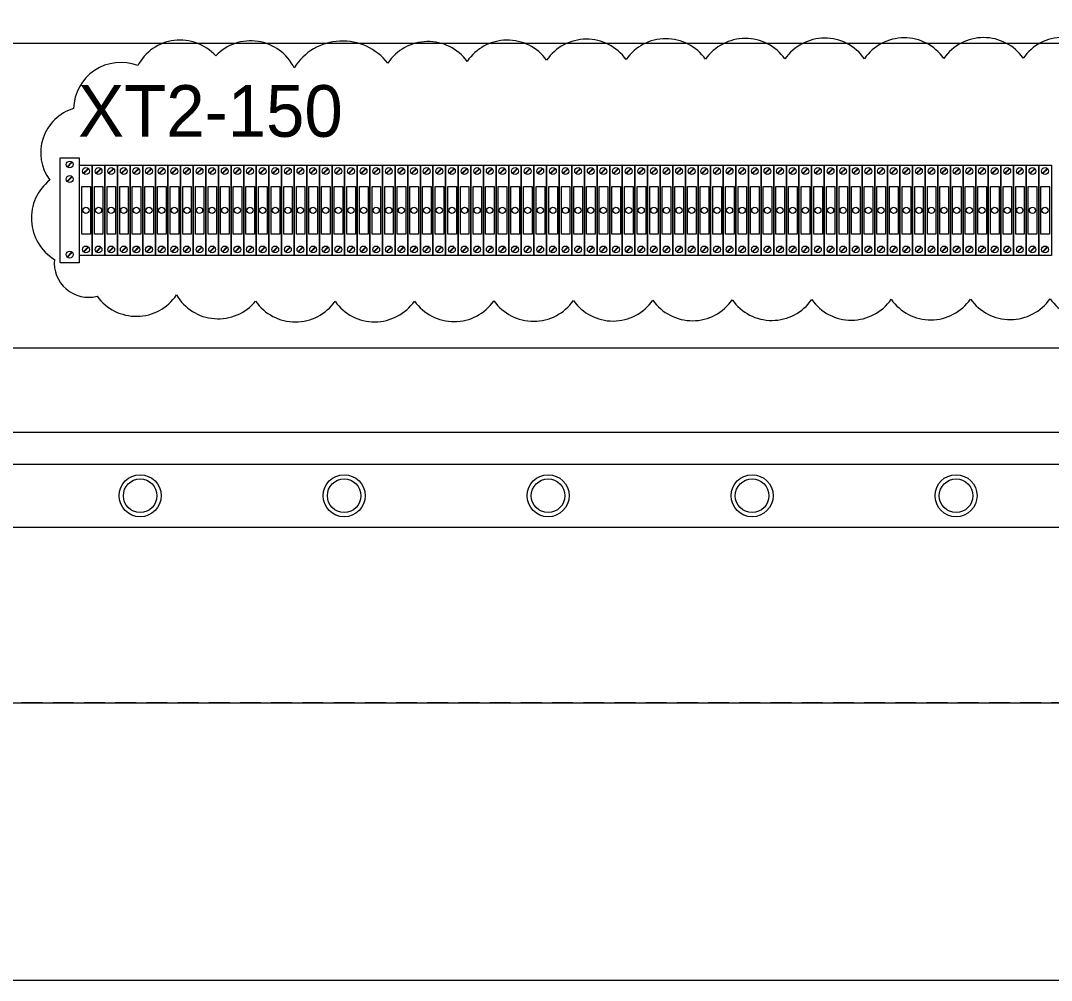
# Model space of a CAD drawing. Header units: millimetres. Extents: x 32721 to 72822, y 57624 to 123188.
# Drawn here: x 33098.1 to 33345.8, y 61252 to 61482.5 of the extents above; entities that cross this region are included whole.
import ezdxf

# ---------------------------------------------------------------- set-up
doc = ezdxf.new("R2010")
doc.units = ezdxf.units.MM
doc.header["$LTSCALE"] = 10
doc.linetypes.add('DASHED', pattern=[0.75, 0.5, -0.25])
for name, color, linetype, lineweight in [('1轮廓实线层', 7, 'Continuous', 18), ('2细线层', 4, 'Continuous', 18), ('6文字层', 3, 'Continuous', 18), ('图框层', 7, 'Continuous', 18)]:
    doc.layers.add(name, color=color, linetype=linetype, lineweight=lineweight)
doc.styles.add('样式 1', font='SIMYOU.TTF', dxfattribs={"width": 0.75})

msp = doc.modelspace()

# ---------------------------------------------------------------- linework, layer by layer
at = {"layer": '1轮廓实线层'}
for p, q in [((33663.13, 61477.07), (33085.22, 61477.07)), ((33460.96, 61403.84), (33085.22, 61403.84)), ((33663.13, 61403.84), (33085.22, 61403.84)), ((33683.35, 61383.63), (33065.01, 61383.63)), ((33236, 61383.63), (33195.57, 61383.63)), ((33039.59, 61375.99), (33708.76, 61375.99)), ((33025.2, 61360.82), (33724.69, 61360.82))]:
    msp.add_line(p, q, dxfattribs=at)
at = {"layer": '1轮廓实线层', "lineweight": 13}
for p, q in [((33107.58, 61449.59), (33112.13, 61449.59)), ((33107.58, 61424.32), (33107.58, 61449.59)), ((33109.22, 61447.44), (33110.38, 61448.6)), ((33109.32, 61447.34), (33110.48, 61448.5)), ((33112.13, 61449.59), (33112.13, 61424.32)), ((33112.23, 61426.12), (33112.23, 61447.85)), ((33112.23, 61447.85), (33115.27, 61447.85)), ((33113.12, 61445.88), (33114.28, 61447.04)), ((33113.22, 61445.78), (33114.38, 61446.94)), ((33115.27, 61447.85), (33115.27, 61426.12)), ((33115.27, 61447.85), (33118.3, 61447.85)), ((33115.27, 61426.12), (33115.27, 61447.85)), ((33116.15, 61445.88), (33117.31, 61447.04)), ((33116.25, 61445.78), (33117.42, 61446.94)), ((33118.3, 61447.85), (33118.3, 61426.12)), ((33118.3, 61447.85), (33121.33, 61447.85)), ((33118.3, 61426.12), (33118.3, 61447.85)), ((33119.19, 61445.88), (33120.35, 61447.04)), ((33119.29, 61445.78), (33120.45, 61446.94)), ((33121.33, 61447.85), (33121.33, 61426.12)), ((33121.33, 61447.85), (33124.37, 61447.85)), ((33121.33, 61426.12), (33121.33, 61447.85)), ((33122.22, 61445.88), (33123.38, 61447.04)), ((33122.32, 61445.78), (33123.48, 61446.94)), ((33124.37, 61447.85), (33124.37, 61426.12)), ((33124.37, 61447.85), (33127.4, 61447.85)), ((33124.37, 61426.12), (33124.37, 61447.85)), ((33125.25, 61445.88), (33126.41, 61447.04)), ((33125.35, 61445.78), (33126.52, 61446.94)), ((33127.4, 61447.85), (33127.4, 61426.12)), ((33127.4, 61447.85), (33130.43, 61447.85)), ((33127.4, 61426.12), (33127.4, 61447.85)), ((33128.28, 61445.88), (33129.45, 61447.04)), ((33128.39, 61445.78), (33129.55, 61446.94)), ((33130.43, 61447.85), (33130.43, 61426.12)), ((33130.43, 61447.85), (33133.47, 61447.85)), ((33130.43, 61426.12), (33130.43, 61447.85)), ((33131.32, 61445.88), (33132.48, 61447.04)), ((33131.42, 61445.78), (33132.58, 61446.94)), ((33133.47, 61447.85), (33133.47, 61426.12)), ((33133.47, 61447.85), (33136.5, 61447.85)), ((33133.47, 61426.12), (33133.47, 61447.85)), ((33134.35, 61445.88), (33135.51, 61447.04)), ((33134.45, 61445.78), (33135.61, 61446.94)), ((33136.5, 61447.85), (33136.5, 61426.12)), ((33136.5, 61447.85), (33139.53, 61447.85)), ((33136.5, 61426.12), (33136.5, 61447.85)), ((33137.38, 61445.88), (33138.55, 61447.04)), ((33137.49, 61445.78), (33138.65, 61446.94)), ((33139.53, 61447.85), (33139.53, 61426.12)), ((33139.53, 61447.85), (33142.57, 61447.85)), ((33139.53, 61426.12), (33139.53, 61447.85)), ((33140.42, 61445.88), (33141.58, 61447.04)), ((33140.52, 61445.78), (33141.68, 61446.94)), ((33142.57, 61447.85), (33142.57, 61426.12)), ((33142.57, 61447.85), (33145.6, 61447.85)), ((33142.57, 61426.12), (33142.57, 61447.85)), ((33143.45, 61445.88), (33144.61, 61447.04)), ((33143.55, 61445.78), (33144.71, 61446.94)), ((33145.6, 61447.85), (33145.6, 61426.12)), ((33145.6, 61447.85), (33148.63, 61447.85)), ((33145.6, 61426.12), (33145.6, 61447.85)), ((33146.48, 61445.88), (33147.65, 61447.04)), ((33146.59, 61445.78), (33147.75, 61446.94)), ((33148.63, 61447.85), (33148.63, 61426.12)), ((33148.63, 61447.85), (33151.66, 61447.85)), ((33148.63, 61426.12), (33148.63, 61447.85)), ((33149.52, 61445.88), (33150.68, 61447.04)), ((33149.62, 61445.78), (33150.78, 61446.94)), ((33151.66, 61447.85), (33151.66, 61426.12)), ((33151.67, 61447.85), (33154.7, 61447.85)), ((33151.67, 61426.12), (33151.67, 61447.85)), ((33152.55, 61445.88), (33153.71, 61447.04)), ((33152.65, 61445.78), (33153.81, 61446.94)), ((33154.7, 61447.85), (33154.7, 61426.12)), ((33154.7, 61447.85), (33157.73, 61447.85)), ((33154.7, 61426.12), (33154.7, 61447.85)), ((33155.58, 61445.88), (33156.74, 61447.04)), ((33155.69, 61445.78), (33156.85, 61446.94)), ((33157.73, 61447.85), (33157.73, 61426.12)), ((33157.73, 61447.85), (33160.76, 61447.85)), ((33157.73, 61426.12), (33157.73, 61447.85)), ((33158.62, 61445.88), (33159.78, 61447.04)), ((33158.72, 61445.78), (33159.88, 61446.94)), ((33160.76, 61447.85), (33160.76, 61426.12)), ((33160.76, 61447.85), (33163.8, 61447.85)), ((33160.76, 61426.12), (33160.76, 61447.85)), ((33161.65, 61445.88), (33162.81, 61447.04)), ((33161.75, 61445.78), (33162.91, 61446.94)), ((33163.8, 61447.85), (33163.8, 61426.12)), ((33163.8, 61447.85), (33166.83, 61447.85)), ((33163.8, 61426.12), (33163.8, 61447.85)), ((33164.68, 61445.88), (33165.84, 61447.04)), ((33164.78, 61445.78), (33165.95, 61446.94)), ((33166.83, 61447.85), (33166.83, 61426.12)), ((33166.83, 61447.85), (33169.86, 61447.85)), ((33166.83, 61426.12), (33166.83, 61447.85)), ((33167.72, 61445.88), (33168.88, 61447.04)), ((33167.82, 61445.78), (33168.98, 61446.94)), ((33169.86, 61447.85), (33169.86, 61426.12)), ((33169.86, 61447.85), (33172.9, 61447.85)), ((33169.86, 61426.12), (33169.86, 61447.85)), ((33170.75, 61445.88), (33171.91, 61447.04)), ((33170.85, 61445.78), (33172.01, 61446.94)), ((33172.9, 61447.85), (33172.9, 61426.12)), ((33172.9, 61447.85), (33175.93, 61447.85)), ((33172.9, 61426.12), (33172.9, 61447.85)), ((33173.78, 61445.88), (33174.94, 61447.04)), ((33173.88, 61445.78), (33175.05, 61446.94)), ((33175.93, 61447.85), (33175.93, 61426.12)), ((33175.93, 61447.85), (33178.96, 61447.85)), ((33175.93, 61426.12), (33175.93, 61447.85)), ((33176.82, 61445.88), (33177.98, 61447.04)), ((33176.92, 61445.78), (33178.08, 61446.94)), ((33178.96, 61447.85), (33178.96, 61426.12)), ((33178.96, 61447.85), (33182, 61447.85)), ((33178.96, 61426.12), (33178.96, 61447.85)), ((33179.85, 61445.88), (33181.01, 61447.04)), ((33179.95, 61445.78), (33181.11, 61446.94)), ((33182, 61447.85), (33182, 61426.12)), ((33182, 61447.85), (33185.03, 61447.85)), ((33182, 61426.12), (33182, 61447.85)), ((33182.88, 61445.88), (33184.04, 61447.04)), ((33182.98, 61445.78), (33184.14, 61446.94)), ((33185.03, 61447.85), (33185.03, 61426.12)), ((33185.03, 61447.85), (33188.06, 61447.85)), ((33185.03, 61426.12), (33185.03, 61447.85)), ((33185.91, 61445.88), (33187.08, 61447.04)), ((33186.02, 61445.78), (33187.18, 61446.94)), ((33188.06, 61447.85), (33188.06, 61426.12)), ((33188.06, 61447.85), (33191.1, 61447.85)), ((33188.06, 61426.12), (33188.06, 61447.85)), ((33188.95, 61445.88), (33190.11, 61447.04)), ((33189.05, 61445.78), (33190.21, 61446.94)), ((33191.1, 61447.85), (33191.1, 61426.12)), ((33191.1, 61447.85), (33194.13, 61447.85)), ((33191.1, 61426.12), (33191.1, 61447.85)), ((33191.98, 61445.88), (33193.14, 61447.04)), ((33192.08, 61445.78), (33193.24, 61446.94)), ((33194.13, 61447.85), (33194.13, 61426.12)), ((33194.13, 61447.85), (33197.16, 61447.85)), ((33194.13, 61426.12), (33194.13, 61447.85)), ((33195.01, 61445.88), (33196.18, 61447.04)), ((33195.12, 61445.78), (33196.28, 61446.94)), ((33197.16, 61447.85), (33197.16, 61426.12)), ((33197.16, 61447.85), (33200.2, 61447.85)), ((33197.16, 61426.12), (33197.16, 61447.85)), ((33198.05, 61445.88), (33199.21, 61447.04)), ((33198.15, 61445.78), (33199.31, 61446.94)), ((33200.2, 61447.85), (33200.2, 61426.12)), ((33200.2, 61447.85), (33203.23, 61447.85)), ((33200.2, 61426.12), (33200.2, 61447.85)), ((33201.08, 61445.88), (33202.24, 61447.04)), ((33201.18, 61445.78), (33202.34, 61446.94)), ((33203.23, 61447.85), (33203.23, 61426.12)), ((33203.23, 61447.85), (33206.26, 61447.85)), ((33203.23, 61426.12), (33203.23, 61447.85)), ((33204.11, 61445.88), (33205.28, 61447.04)), ((33204.22, 61445.78), (33205.38, 61446.94)), ((33206.26, 61447.85), (33206.26, 61426.12)), ((33206.26, 61447.85), (33209.29, 61447.85)), ((33206.26, 61426.12), (33206.26, 61447.85)), ((33207.15, 61445.88), (33208.31, 61447.04)), ((33207.25, 61445.78), (33208.41, 61446.94)), ((33209.29, 61447.85), (33209.29, 61426.12)), ((33209.3, 61447.85), (33212.33, 61447.85)), ((33209.3, 61426.12), (33209.3, 61447.85)), ((33210.18, 61445.88), (33211.34, 61447.04)), ((33210.28, 61445.78), (33211.44, 61446.94)), ((33212.33, 61447.85), (33212.33, 61426.12)), ((33212.33, 61447.85), (33215.36, 61447.85)), ((33212.33, 61426.12), (33212.33, 61447.85)), ((33213.21, 61445.88), (33214.37, 61447.04)), ((33213.31, 61445.78), (33214.48, 61446.94)), ((33215.36, 61447.85), (33215.36, 61426.12)), ((33215.36, 61447.85), (33218.39, 61447.85)), ((33215.36, 61426.12), (33215.36, 61447.85)), ((33216.25, 61445.88), (33217.41, 61447.04)), ((33216.35, 61445.78), (33217.51, 61446.94)), ((33218.39, 61447.85), (33218.39, 61426.12)), ((33218.39, 61447.85), (33221.43, 61447.85)), ((33218.39, 61426.12), (33218.39, 61447.85)), ((33219.28, 61445.88), (33220.44, 61447.04)), ((33219.38, 61445.78), (33220.54, 61446.94)), ((33221.43, 61447.85), (33221.43, 61426.12)), ((33221.43, 61447.85), (33224.46, 61447.85)), ((33221.43, 61426.12), (33221.43, 61447.85)), ((33222.31, 61445.88), (33223.47, 61447.04)), ((33222.41, 61445.78), (33223.58, 61446.94)), ((33224.46, 61447.85), (33224.46, 61426.12)), ((33224.46, 61447.85), (33227.49, 61447.85)), ((33224.46, 61426.12), (33224.46, 61447.85)), ((33225.35, 61445.88), (33226.51, 61447.04)), ((33225.45, 61445.78), (33226.61, 61446.94)), ((33227.49, 61447.85), (33227.49, 61426.12)), ((33227.49, 61447.85), (33230.53, 61447.85)), ((33227.49, 61426.12), (33227.49, 61447.85)), ((33228.38, 61445.88), (33229.54, 61447.04)), ((33228.48, 61445.78), (33229.64, 61446.94)), ((33230.53, 61447.85), (33230.53, 61426.12)), ((33230.53, 61447.85), (33233.56, 61447.85)), ((33230.53, 61426.12), (33230.53, 61447.85)), ((33231.41, 61445.88), (33232.57, 61447.04)), ((33231.51, 61445.78), (33232.68, 61446.94)), ((33233.56, 61447.85), (33233.56, 61426.12)), ((33233.56, 61447.85), (33236.59, 61447.85)), ((33233.56, 61426.12), (33233.56, 61447.85)), ((33234.45, 61445.88), (33235.61, 61447.04)), ((33234.55, 61445.78), (33235.71, 61446.94)), ((33236.59, 61447.85), (33236.59, 61426.12)), ((33236.59, 61447.85), (33239.63, 61447.85)), ((33236.59, 61426.12), (33236.59, 61447.85)), ((33237.48, 61445.88), (33238.64, 61447.04)), ((33237.58, 61445.78), (33238.74, 61446.94)), ((33239.63, 61447.85), (33239.63, 61426.12)), ((33239.63, 61447.85), (33242.66, 61447.85)), ((33239.63, 61426.12), (33239.63, 61447.85)), ((33240.51, 61445.88), (33241.67, 61447.04)), ((33240.61, 61445.78), (33241.77, 61446.94)), ((33242.66, 61447.85), (33242.66, 61426.12)), ((33242.66, 61447.85), (33245.69, 61447.85)), ((33242.66, 61426.12), (33242.66, 61447.85)), ((33243.54, 61445.88), (33244.71, 61447.04)), ((33243.65, 61445.78), (33244.81, 61446.94)), ((33245.69, 61447.85), (33245.69, 61426.12)), ((33245.69, 61447.85), (33248.73, 61447.85)), ((33245.69, 61426.12), (33245.69, 61447.85)), ((33246.58, 61445.88), (33247.74, 61447.04)), ((33246.68, 61445.78), (33247.84, 61446.94)), ((33248.73, 61447.85), (33248.73, 61426.12)), ((33248.73, 61447.85), (33251.76, 61447.85)), ((33248.73, 61426.12), (33248.73, 61447.85)), ((33249.61, 61445.88), (33250.77, 61447.04)), ((33249.71, 61445.78), (33250.87, 61446.94)), ((33251.76, 61447.85), (33251.76, 61426.12)), ((33251.76, 61447.85), (33254.79, 61447.85)), ((33251.76, 61426.12), (33251.76, 61447.85)), ((33252.64, 61445.88), (33253.81, 61447.04)), ((33252.75, 61445.78), (33253.91, 61446.94)), ((33254.79, 61447.85), (33254.79, 61426.12)), ((33254.79, 61447.85), (33257.82, 61447.85)), ((33254.79, 61426.12), (33254.79, 61447.85)), ((33255.68, 61445.88), (33256.84, 61447.04)), ((33255.78, 61445.78), (33256.94, 61446.94)), ((33257.82, 61447.85), (33257.82, 61426.12)), ((33257.83, 61447.85), (33260.86, 61447.85)), ((33257.83, 61426.12), (33257.83, 61447.85)), ((33258.71, 61445.88), (33259.87, 61447.04)), ((33258.81, 61445.78), (33259.97, 61446.94)), ((33260.86, 61447.85), (33260.86, 61426.12)), ((33260.86, 61447.85), (33263.89, 61447.85)), ((33260.86, 61426.12), (33260.86, 61447.85)), ((33261.74, 61445.88), (33262.9, 61447.04)), ((33261.85, 61445.78), (33263.01, 61446.94)), ((33263.89, 61447.85), (33263.89, 61426.12)), ((33263.89, 61447.85), (33266.92, 61447.85)), ((33263.89, 61426.12), (33263.89, 61447.85)), ((33264.78, 61445.88), (33265.94, 61447.04)), ((33264.88, 61445.78), (33266.04, 61446.94)), ((33266.92, 61447.85), (33266.92, 61426.12)), ((33266.92, 61447.85), (33269.96, 61447.85)), ((33266.92, 61426.12), (33266.92, 61447.85)), ((33267.81, 61445.88), (33268.97, 61447.04)), ((33267.91, 61445.78), (33269.07, 61446.94)), ((33269.96, 61447.85), (33269.96, 61426.12)), ((33269.96, 61447.85), (33272.99, 61447.85)), ((33269.96, 61426.12), (33269.96, 61447.85)), ((33270.84, 61445.88), (33272, 61447.04)), ((33270.94, 61445.78), (33272.11, 61446.94)), ((33272.99, 61447.85), (33272.99, 61426.12)), ((33272.99, 61447.85), (33276.02, 61447.85)), ((33272.99, 61426.12), (33272.99, 61447.85)), ((33273.88, 61445.88), (33275.04, 61447.04)), ((33273.98, 61445.78), (33275.14, 61446.94)), ((33276.02, 61447.85), (33276.02, 61426.12)), ((33276.02, 61447.85), (33279.06, 61447.85)), ((33276.02, 61426.12), (33276.02, 61447.85)), ((33276.91, 61445.88), (33278.07, 61447.04)), ((33277.01, 61445.78), (33278.17, 61446.94)), ((33279.06, 61447.85), (33279.06, 61426.12)), ((33279.06, 61447.85), (33282.09, 61447.85)), ((33279.06, 61426.12), (33279.06, 61447.85)), ((33279.94, 61445.88), (33281.1, 61447.04)), ((33280.04, 61445.78), (33281.21, 61446.94)), ((33282.09, 61447.85), (33282.09, 61426.12)), ((33282.09, 61447.85), (33285.12, 61447.85)), ((33282.09, 61426.12), (33282.09, 61447.85)), ((33282.98, 61445.88), (33284.14, 61447.04)), ((33283.08, 61445.78), (33284.24, 61446.94)), ((33285.12, 61447.85), (33285.12, 61426.12)), ((33285.12, 61447.85), (33288.16, 61447.85)), ((33285.12, 61426.12), (33285.12, 61447.85)), ((33286.01, 61445.88), (33287.17, 61447.04)), ((33286.11, 61445.78), (33287.27, 61446.94)), ((33288.16, 61447.85), (33288.16, 61426.12)), ((33288.16, 61447.85), (33291.19, 61447.85)), ((33288.16, 61426.12), (33288.16, 61447.85)), ((33289.04, 61445.88), (33290.2, 61447.04)), ((33289.14, 61445.78), (33290.31, 61446.94)), ((33291.19, 61447.85), (33291.19, 61426.12)), ((33291.19, 61447.85), (33294.22, 61447.85)), ((33291.19, 61426.12), (33291.19, 61447.85)), ((33292.07, 61445.88), (33293.24, 61447.04)), ((33292.18, 61445.78), (33293.34, 61446.94)), ((33294.22, 61447.85), (33294.22, 61426.12)), ((33294.22, 61447.85), (33297.26, 61447.85)), ((33294.22, 61426.12), (33294.22, 61447.85)), ((33295.11, 61445.88), (33296.27, 61447.04)), ((33295.21, 61445.78), (33296.37, 61446.94)), ((33297.26, 61447.85), (33297.26, 61426.12)), ((33297.26, 61447.85), (33300.29, 61447.85)), ((33297.26, 61426.12), (33297.26, 61447.85)), ((33298.14, 61445.88), (33299.3, 61447.04)), ((33298.24, 61445.78), (33299.4, 61446.94)), ((33300.29, 61447.85), (33300.29, 61426.12)), ((33300.29, 61447.85), (33303.32, 61447.85)), ((33300.29, 61426.12), (33300.29, 61447.85)), ((33301.17, 61445.88), (33302.34, 61447.04)), ((33301.28, 61445.78), (33302.44, 61446.94)), ((33303.32, 61447.85), (33303.32, 61426.12)), ((33303.32, 61447.85), (33306.36, 61447.85)), ((33303.32, 61426.12), (33303.32, 61447.85)), ((33304.21, 61445.88), (33305.37, 61447.04)), ((33304.31, 61445.78), (33305.47, 61446.94)), ((33306.36, 61447.85), (33306.36, 61426.12)), ((33306.36, 61447.85), (33309.39, 61447.85)), ((33306.36, 61426.12), (33306.36, 61447.85)), ((33307.24, 61445.88), (33308.4, 61447.04)), ((33307.34, 61445.78), (33308.5, 61446.94)), ((33309.39, 61447.85), (33309.39, 61426.12)), ((33309.39, 61447.85), (33312.42, 61447.85)), ((33309.39, 61426.12), (33309.39, 61447.85)), ((33310.27, 61445.88), (33311.44, 61447.04)), ((33310.38, 61445.78), (33311.54, 61446.94)), ((33312.42, 61447.85), (33312.42, 61426.12)), ((33312.42, 61447.85), (33315.45, 61447.85)), ((33312.42, 61426.12), (33312.42, 61447.85)), ((33313.31, 61445.88), (33314.47, 61447.04)), ((33313.41, 61445.78), (33314.57, 61446.94)), ((33315.45, 61447.85), (33315.45, 61426.12)), ((33315.46, 61447.85), (33318.49, 61447.85)), ((33315.46, 61426.12), (33315.46, 61447.85)), ((33316.34, 61445.88), (33317.5, 61447.04)), ((33316.44, 61445.78), (33317.6, 61446.94)), ((33318.49, 61447.85), (33318.49, 61426.12)), ((33318.49, 61447.85), (33321.52, 61447.85)), ((33318.49, 61426.12), (33318.49, 61447.85)), ((33319.37, 61445.88), (33320.53, 61447.04)), ((33319.47, 61445.78), (33320.64, 61446.94)), ((33321.52, 61447.85), (33321.52, 61426.12)), ((33321.52, 61447.85), (33324.55, 61447.85)), ((33321.52, 61426.12), (33321.52, 61447.85)), ((33322.41, 61445.88), (33323.57, 61447.04)), ((33322.51, 61445.78), (33323.67, 61446.94)), ((33324.55, 61447.85), (33324.55, 61426.12)), ((33324.55, 61447.85), (33327.59, 61447.85)), ((33324.55, 61426.12), (33324.55, 61447.85)), ((33325.44, 61445.88), (33326.6, 61447.04)), ((33325.54, 61445.78), (33326.7, 61446.94)), ((33327.59, 61447.85), (33327.59, 61426.12)), ((33327.59, 61447.85), (33330.62, 61447.85)), ((33327.59, 61426.12), (33327.59, 61447.85)), ((33328.47, 61445.88), (33329.63, 61447.04)), ((33328.57, 61445.78), (33329.74, 61446.94)), ((33330.62, 61447.85), (33330.62, 61426.12)), ((33330.62, 61447.85), (33333.65, 61447.85)), ((33330.62, 61426.12), (33330.62, 61447.85)), ((33331.51, 61445.88), (33332.67, 61447.04)), ((33331.61, 61445.78), (33332.77, 61446.94)), ((33333.65, 61447.85), (33333.65, 61426.12)), ((33333.65, 61447.85), (33336.69, 61447.85)), ((33333.65, 61426.12), (33333.65, 61447.85)), ((33334.54, 61445.88), (33335.7, 61447.04)), ((33334.64, 61445.78), (33335.8, 61446.94)), ((33336.69, 61447.85), (33336.69, 61426.12)), ((33336.69, 61447.85), (33339.72, 61447.85)), ((33336.69, 61426.12), (33336.69, 61447.85)), ((33337.57, 61445.88), (33338.73, 61447.04)), ((33337.67, 61445.78), (33338.84, 61446.94)), ((33339.72, 61447.85), (33339.72, 61426.12)), ((33339.72, 61447.85), (33342.75, 61447.85)), ((33339.72, 61426.12), (33339.72, 61447.85)), ((33340.61, 61445.88), (33341.77, 61447.04)), ((33340.71, 61445.78), (33341.87, 61446.94)), ((33342.75, 61447.85), (33342.75, 61426.12)), ((33342.75, 61447.85), (33345.79, 61447.85)), ((33342.75, 61426.12), (33342.75, 61447.85)), ((33343.64, 61445.88), (33344.8, 61447.04)), ((33343.74, 61445.78), (33344.9, 61446.94)), ((33345.79, 61447.85), (33345.79, 61426.12)), ((33109.22, 61443.96), (33110.38, 61445.13)), ((33109.32, 61443.86), (33110.48, 61445.02)), ((33109.22, 61425.8), (33110.38, 61426.96)), ((33109.32, 61425.69), (33110.48, 61426.86)), ((33115.27, 61426.12), (33112.23, 61426.12)), ((33113.12, 61427.03), (33114.28, 61428.19)), ((33113.22, 61426.93), (33114.38, 61428.09)), ((33118.3, 61426.12), (33115.27, 61426.12)), ((33116.15, 61427.03), (33117.31, 61428.19)), ((33116.25, 61426.93), (33117.42, 61428.09)), ((33121.33, 61426.12), (33118.3, 61426.12)), ((33119.19, 61427.03), (33120.35, 61428.19)), ((33119.29, 61426.93), (33120.45, 61428.09)), ((33124.37, 61426.12), (33121.33, 61426.12)), ((33122.22, 61427.03), (33123.38, 61428.19)), ((33122.32, 61426.93), (33123.48, 61428.09)), ((33127.4, 61426.12), (33124.37, 61426.12)), ((33125.25, 61427.03), (33126.41, 61428.19)), ((33125.35, 61426.93), (33126.52, 61428.09)), ((33130.43, 61426.12), (33127.4, 61426.12)), ((33128.28, 61427.03), (33129.45, 61428.19)), ((33128.39, 61426.93), (33129.55, 61428.09)), ((33133.47, 61426.12), (33130.43, 61426.12)), ((33131.32, 61427.03), (33132.48, 61428.19)), ((33131.42, 61426.93), (33132.58, 61428.09)), ((33136.5, 61426.12), (33133.47, 61426.12)), ((33134.35, 61427.03), (33135.51, 61428.19)), ((33134.45, 61426.93), (33135.61, 61428.09)), ((33139.53, 61426.12), (33136.5, 61426.12)), ((33137.38, 61427.03), (33138.55, 61428.19)), ((33137.49, 61426.93), (33138.65, 61428.09)), ((33142.57, 61426.12), (33139.53, 61426.12)), ((33140.42, 61427.03), (33141.58, 61428.19)), ((33140.52, 61426.93), (33141.68, 61428.09)), ((33145.6, 61426.12), (33142.57, 61426.12)), ((33143.45, 61427.03), (33144.61, 61428.19)), ((33143.55, 61426.93), (33144.71, 61428.09)), ((33148.63, 61426.12), (33145.6, 61426.12)), ((33146.48, 61427.03), (33147.65, 61428.19)), ((33146.59, 61426.93), (33147.75, 61428.09)), ((33151.66, 61426.12), (33148.63, 61426.12)), ((33149.52, 61427.03), (33150.68, 61428.19)), ((33149.62, 61426.93), (33150.78, 61428.09)), ((33154.7, 61426.12), (33151.67, 61426.12)), ((33152.55, 61427.03), (33153.71, 61428.19)), ((33152.65, 61426.93), (33153.81, 61428.09)), ((33157.73, 61426.12), (33154.7, 61426.12)), ((33155.58, 61427.03), (33156.74, 61428.19)), ((33155.69, 61426.93), (33156.85, 61428.09)), ((33160.76, 61426.12), (33157.73, 61426.12)), ((33158.62, 61427.03), (33159.78, 61428.19)), ((33158.72, 61426.93), (33159.88, 61428.09)), ((33163.8, 61426.12), (33160.76, 61426.12)), ((33161.65, 61427.03), (33162.81, 61428.19)), ((33161.75, 61426.93), (33162.91, 61428.09)), ((33166.83, 61426.12), (33163.8, 61426.12)), ((33164.68, 61427.03), (33165.84, 61428.19)), ((33164.78, 61426.93), (33165.95, 61428.09)), ((33169.86, 61426.12), (33166.83, 61426.12)), ((33167.72, 61427.03), (33168.88, 61428.19)), ((33167.82, 61426.93), (33168.98, 61428.09)), ((33172.9, 61426.12), (33169.86, 61426.12)), ((33170.75, 61427.03), (33171.91, 61428.19)), ((33170.85, 61426.93), (33172.01, 61428.09)), ((33175.93, 61426.12), (33172.9, 61426.12)), ((33173.78, 61427.03), (33174.94, 61428.19)), ((33173.88, 61426.93), (33175.05, 61428.09)), ((33178.96, 61426.12), (33175.93, 61426.12)), ((33176.82, 61427.03), (33177.98, 61428.19)), ((33176.92, 61426.93), (33178.08, 61428.09)), ((33182, 61426.12), (33178.96, 61426.12)), ((33179.85, 61427.03), (33181.01, 61428.19)), ((33179.95, 61426.93), (33181.11, 61428.09)), ((33185.03, 61426.12), (33182, 61426.12)), ((33182.88, 61427.03), (33184.04, 61428.19)), ((33182.98, 61426.93), (33184.14, 61428.09)), ((33188.06, 61426.12), (33185.03, 61426.12)), ((33185.91, 61427.03), (33187.08, 61428.19)), ((33186.02, 61426.93), (33187.18, 61428.09)), ((33191.1, 61426.12), (33188.06, 61426.12)), ((33188.95, 61427.03), (33190.11, 61428.19)), ((33189.05, 61426.93), (33190.21, 61428.09)), ((33194.13, 61426.12), (33191.1, 61426.12)), ((33191.98, 61427.03), (33193.14, 61428.19)), ((33192.08, 61426.93), (33193.24, 61428.09)), ((33197.16, 61426.12), (33194.13, 61426.12)), ((33195.01, 61427.03), (33196.18, 61428.19)), ((33195.12, 61426.93), (33196.28, 61428.09)), ((33200.2, 61426.12), (33197.16, 61426.12)), ((33198.05, 61427.03), (33199.21, 61428.19)), ((33198.15, 61426.93), (33199.31, 61428.09)), ((33203.23, 61426.12), (33200.2, 61426.12)), ((33201.08, 61427.03), (33202.24, 61428.19)), ((33201.18, 61426.93), (33202.34, 61428.09)), ((33206.26, 61426.12), (33203.23, 61426.12)), ((33204.11, 61427.03), (33205.28, 61428.19)), ((33204.22, 61426.93), (33205.38, 61428.09)), ((33209.29, 61426.12), (33206.26, 61426.12)), ((33207.15, 61427.03), (33208.31, 61428.19)), ((33207.25, 61426.93), (33208.41, 61428.09)), ((33212.33, 61426.12), (33209.3, 61426.12)), ((33210.18, 61427.03), (33211.34, 61428.19)), ((33210.28, 61426.93), (33211.44, 61428.09)), ((33215.36, 61426.12), (33212.33, 61426.12)), ((33213.21, 61427.03), (33214.37, 61428.19)), ((33213.31, 61426.93), (33214.48, 61428.09)), ((33218.39, 61426.12), (33215.36, 61426.12)), ((33216.25, 61427.03), (33217.41, 61428.19)), ((33216.35, 61426.93), (33217.51, 61428.09)), ((33221.43, 61426.12), (33218.39, 61426.12)), ((33219.28, 61427.03), (33220.44, 61428.19)), ((33219.38, 61426.93), (33220.54, 61428.09)), ((33224.46, 61426.12), (33221.43, 61426.12)), ((33222.31, 61427.03), (33223.47, 61428.19)), ((33222.41, 61426.93), (33223.58, 61428.09)), ((33227.49, 61426.12), (33224.46, 61426.12)), ((33225.35, 61427.03), (33226.51, 61428.19)), ((33225.45, 61426.93), (33226.61, 61428.09)), ((33230.53, 61426.12), (33227.49, 61426.12)), ((33228.38, 61427.03), (33229.54, 61428.19)), ((33228.48, 61426.93), (33229.64, 61428.09)), ((33233.56, 61426.12), (33230.53, 61426.12)), ((33231.41, 61427.03), (33232.57, 61428.19)), ((33231.51, 61426.93), (33232.68, 61428.09)), ((33236.59, 61426.12), (33233.56, 61426.12)), ((33234.45, 61427.03), (33235.61, 61428.19)), ((33234.55, 61426.93), (33235.71, 61428.09)), ((33239.63, 61426.12), (33236.59, 61426.12)), ((33237.48, 61427.03), (33238.64, 61428.19)), ((33237.58, 61426.93), (33238.74, 61428.09)), ((33242.66, 61426.12), (33239.63, 61426.12)), ((33240.51, 61427.03), (33241.67, 61428.19)), ((33240.61, 61426.93), (33241.77, 61428.09)), ((33245.69, 61426.12), (33242.66, 61426.12)), ((33243.54, 61427.03), (33244.71, 61428.19)), ((33243.65, 61426.93), (33244.81, 61428.09)), ((33248.73, 61426.12), (33245.69, 61426.12)), ((33246.58, 61427.03), (33247.74, 61428.19)), ((33246.68, 61426.93), (33247.84, 61428.09)), ((33251.76, 61426.12), (33248.73, 61426.12)), ((33249.61, 61427.03), (33250.77, 61428.19)), ((33249.71, 61426.93), (33250.87, 61428.09)), ((33254.79, 61426.12), (33251.76, 61426.12)), ((33252.64, 61427.03), (33253.81, 61428.19)), ((33252.75, 61426.93), (33253.91, 61428.09)), ((33257.82, 61426.12), (33254.79, 61426.12)), ((33255.68, 61427.03), (33256.84, 61428.19)), ((33255.78, 61426.93), (33256.94, 61428.09)), ((33260.86, 61426.12), (33257.83, 61426.12)), ((33258.71, 61427.03), (33259.87, 61428.19)), ((33258.81, 61426.93), (33259.97, 61428.09)), ((33263.89, 61426.12), (33260.86, 61426.12)), ((33261.74, 61427.03), (33262.9, 61428.19)), ((33261.85, 61426.93), (33263.01, 61428.09)), ((33266.92, 61426.12), (33263.89, 61426.12)), ((33264.78, 61427.03), (33265.94, 61428.19)), ((33264.88, 61426.93), (33266.04, 61428.09)), ((33269.96, 61426.12), (33266.92, 61426.12)), ((33267.81, 61427.03), (33268.97, 61428.19)), ((33267.91, 61426.93), (33269.07, 61428.09)), ((33272.99, 61426.12), (33269.96, 61426.12)), ((33270.84, 61427.03), (33272, 61428.19)), ((33270.94, 61426.93), (33272.11, 61428.09)), ((33276.02, 61426.12), (33272.99, 61426.12)), ((33273.88, 61427.03), (33275.04, 61428.19)), ((33273.98, 61426.93), (33275.14, 61428.09)), ((33279.06, 61426.12), (33276.02, 61426.12)), ((33276.91, 61427.03), (33278.07, 61428.19)), ((33277.01, 61426.93), (33278.17, 61428.09)), ((33282.09, 61426.12), (33279.06, 61426.12)), ((33279.94, 61427.03), (33281.1, 61428.19)), ((33280.04, 61426.93), (33281.21, 61428.09)), ((33285.12, 61426.12), (33282.09, 61426.12)), ((33282.98, 61427.03), (33284.14, 61428.19)), ((33283.08, 61426.93), (33284.24, 61428.09)), ((33288.16, 61426.12), (33285.12, 61426.12)), ((33286.01, 61427.03), (33287.17, 61428.19)), ((33286.11, 61426.93), (33287.27, 61428.09)), ((33291.19, 61426.12), (33288.16, 61426.12)), ((33289.04, 61427.03), (33290.2, 61428.19)), ((33289.14, 61426.93), (33290.31, 61428.09)), ((33294.22, 61426.12), (33291.19, 61426.12)), ((33292.07, 61427.03), (33293.24, 61428.19)), ((33292.18, 61426.93), (33293.34, 61428.09)), ((33297.26, 61426.12), (33294.22, 61426.12)), ((33295.11, 61427.03), (33296.27, 61428.19)), ((33295.21, 61426.93), (33296.37, 61428.09)), ((33300.29, 61426.12), (33297.26, 61426.12)), ((33298.14, 61427.03), (33299.3, 61428.19)), ((33298.24, 61426.93), (33299.4, 61428.09)), ((33303.32, 61426.12), (33300.29, 61426.12)), ((33301.17, 61427.03), (33302.34, 61428.19)), ((33301.28, 61426.93), (33302.44, 61428.09)), ((33306.36, 61426.12), (33303.32, 61426.12)), ((33304.21, 61427.03), (33305.37, 61428.19)), ((33304.31, 61426.93), (33305.47, 61428.09)), ((33309.39, 61426.12), (33306.36, 61426.12)), ((33307.24, 61427.03), (33308.4, 61428.19)), ((33307.34, 61426.93), (33308.5, 61428.09)), ((33312.42, 61426.12), (33309.39, 61426.12)), ((33310.27, 61427.03), (33311.44, 61428.19)), ((33310.38, 61426.93), (33311.54, 61428.09)), ((33315.45, 61426.12), (33312.42, 61426.12)), ((33313.31, 61427.03), (33314.47, 61428.19)), ((33313.41, 61426.93), (33314.57, 61428.09)), ((33318.49, 61426.12), (33315.46, 61426.12)), ((33316.34, 61427.03), (33317.5, 61428.19)), ((33316.44, 61426.93), (33317.6, 61428.09)), ((33321.52, 61426.12), (33318.49, 61426.12)), ((33319.37, 61427.03), (33320.53, 61428.19)), ((33319.47, 61426.93), (33320.64, 61428.09)), ((33324.55, 61426.12), (33321.52, 61426.12)), ((33322.41, 61427.03), (33323.57, 61428.19)), ((33322.51, 61426.93), (33323.67, 61428.09)), ((33327.59, 61426.12), (33324.55, 61426.12)), ((33325.44, 61427.03), (33326.6, 61428.19)), ((33325.54, 61426.93), (33326.7, 61428.09)), ((33330.62, 61426.12), (33327.59, 61426.12)), ((33328.47, 61427.03), (33329.63, 61428.19)), ((33328.57, 61426.93), (33329.74, 61428.09)), ((33333.65, 61426.12), (33330.62, 61426.12)), ((33331.51, 61427.03), (33332.67, 61428.19)), ((33331.61, 61426.93), (33332.77, 61428.09)), ((33336.69, 61426.12), (33333.65, 61426.12)), ((33334.54, 61427.03), (33335.7, 61428.19)), ((33334.64, 61426.93), (33335.8, 61428.09)), ((33339.72, 61426.12), (33336.69, 61426.12)), ((33337.57, 61427.03), (33338.73, 61428.19)), ((33337.67, 61426.93), (33338.84, 61428.09)), ((33342.75, 61426.12), (33339.72, 61426.12)), ((33340.61, 61427.03), (33341.77, 61428.19)), ((33340.71, 61426.93), (33341.87, 61428.09)), ((33345.79, 61426.12), (33342.75, 61426.12)), ((33343.64, 61427.03), (33344.8, 61428.19)), ((33343.74, 61426.93), (33344.9, 61428.09)), ((33112.13, 61424.32), (33107.58, 61424.32))]:
    msp.add_line(p, q, dxfattribs=at)
at = {"layer": '1轮廓实线层', "linetype": 'DASHED'}
msp.add_lwpolyline([(32887.35, 62184.8), (33823.3, 62184.8), (33823.3, 61318.65), (32887.35, 61318.65)], close=True, dxfattribs=at)
at = {"layer": '1轮廓实线层', "color": 1}
msp.add_lwpolyline([(33358.12, 61473.59, 0.520567), (33339.03, 61473.52, 0.520567), (33319.94, 61473.46, 0.520567), (33300.84, 61473.39, 0.520567), (33281.75, 61473.32, 0.520567), (33262.66, 61473.25, 0.520567), (33243.56, 61473.18, 0.520567), (33224.47, 61473.03, 0.520567), (33205.38, 61472.75, 0.520567), (33186.29, 61472.31, 0.520567), (33163.78, 61471.21, 0.520567), (33144.94, 61474.07, 0.520567), (33126.19, 61471.72, 0.520567), (33110.8, 61461.42, 0.520567), (33105.06, 61444.23, 0.520567), (33106.17, 61425.18, 0.520567), (33116.43, 61416.33, 0.520567), (33135.51, 61416.63, 0.520567), (33154.53, 61415.16, 0.520567), (33173.63, 61415.11, 0.520567), (33192.72, 61415.18, 0.520567), (33211.81, 61415.24, 0.520567), (33230.9, 61415.31, 0.520567), (33250, 61415.38, 0.520567), (33269.09, 61415.45, 0.520567), (33288.18, 61415.52, 0.520567), (33307.28, 61415.59, 0.520567), (33326.37, 61415.66, 0.520567), (33345.46, 61415.73, 0.520567), (33364.55, 61415.8, 0.520567)], format="xyb", dxfattribs=at)
at = {"layer": '1轮廓实线层', "lineweight": 13}
for points in [[(33112.76, 61442.71), (33114.82, 61442.71), (33114.82, 61431.21), (33112.76, 61431.21)], [(33115.79, 61442.71), (33117.85, 61442.71), (33117.85, 61431.21), (33115.79, 61431.21)], [(33118.82, 61442.71), (33120.89, 61442.71), (33120.89, 61431.21), (33118.82, 61431.21)], [(33121.86, 61442.71), (33123.92, 61442.71), (33123.92, 61431.21), (33121.86, 61431.21)], [(33124.89, 61442.71), (33126.95, 61442.71), (33126.95, 61431.21), (33124.89, 61431.21)], [(33127.92, 61442.71), (33129.99, 61442.71), (33129.99, 61431.21), (33127.92, 61431.21)], [(33130.96, 61442.71), (33133.02, 61442.71), (33133.02, 61431.21), (33130.96, 61431.21)], [(33133.99, 61442.71), (33136.05, 61442.71), (33136.05, 61431.21), (33133.99, 61431.21)], [(33137.02, 61442.71), (33139.08, 61442.71), (33139.08, 61431.21), (33137.02, 61431.21)], [(33140.06, 61442.71), (33142.12, 61442.71), (33142.12, 61431.21), (33140.06, 61431.21)], [(33143.09, 61442.71), (33145.15, 61442.71), (33145.15, 61431.21), (33143.09, 61431.21)], [(33146.12, 61442.71), (33148.18, 61442.71), (33148.18, 61431.21), (33146.12, 61431.21)], [(33149.16, 61442.71), (33151.22, 61442.71), (33151.22, 61431.21), (33149.16, 61431.21)], [(33152.19, 61442.71), (33154.25, 61442.71), (33154.25, 61431.21), (33152.19, 61431.21)], [(33155.22, 61442.71), (33157.28, 61442.71), (33157.28, 61431.21), (33155.22, 61431.21)], [(33158.25, 61442.71), (33160.32, 61442.71), (33160.32, 61431.21), (33158.25, 61431.21)], [(33161.29, 61442.71), (33163.35, 61442.71), (33163.35, 61431.21), (33161.29, 61431.21)], [(33164.32, 61442.71), (33166.38, 61442.71), (33166.38, 61431.21), (33164.32, 61431.21)], [(33167.35, 61442.71), (33169.42, 61442.71), (33169.42, 61431.21), (33167.35, 61431.21)], [(33170.39, 61442.71), (33172.45, 61442.71), (33172.45, 61431.21), (33170.39, 61431.21)], [(33173.42, 61442.71), (33175.48, 61442.71), (33175.48, 61431.21), (33173.42, 61431.21)], [(33176.45, 61442.71), (33178.52, 61442.71), (33178.52, 61431.21), (33176.45, 61431.21)], [(33179.49, 61442.71), (33181.55, 61442.71), (33181.55, 61431.21), (33179.49, 61431.21)], [(33182.52, 61442.71), (33184.58, 61442.71), (33184.58, 61431.21), (33182.52, 61431.21)], [(33185.55, 61442.71), (33187.62, 61442.71), (33187.62, 61431.21), (33185.55, 61431.21)], [(33188.59, 61442.71), (33190.65, 61442.71), (33190.65, 61431.21), (33188.59, 61431.21)], [(33191.62, 61442.71), (33193.68, 61442.71), (33193.68, 61431.21), (33191.62, 61431.21)], [(33194.65, 61442.71), (33196.71, 61442.71), (33196.71, 61431.21), (33194.65, 61431.21)], [(33197.69, 61442.71), (33199.75, 61442.71), (33199.75, 61431.21), (33197.69, 61431.21)], [(33200.72, 61442.71), (33202.78, 61442.71), (33202.78, 61431.21), (33200.72, 61431.21)], [(33203.75, 61442.71), (33205.81, 61442.71), (33205.81, 61431.21), (33203.75, 61431.21)], [(33206.78, 61442.71), (33208.85, 61442.71), (33208.85, 61431.21), (33206.78, 61431.21)], [(33209.82, 61442.71), (33211.88, 61442.71), (33211.88, 61431.21), (33209.82, 61431.21)], [(33212.85, 61442.71), (33214.91, 61442.71), (33214.91, 61431.21), (33212.85, 61431.21)], [(33215.88, 61442.71), (33217.95, 61442.71), (33217.95, 61431.21), (33215.88, 61431.21)], [(33218.92, 61442.71), (33220.98, 61442.71), (33220.98, 61431.21), (33218.92, 61431.21)], [(33221.95, 61442.71), (33224.01, 61442.71), (33224.01, 61431.21), (33221.95, 61431.21)], [(33224.98, 61442.71), (33227.05, 61442.71), (33227.05, 61431.21), (33224.98, 61431.21)], [(33228.02, 61442.71), (33230.08, 61442.71), (33230.08, 61431.21), (33228.02, 61431.21)], [(33231.05, 61442.71), (33233.11, 61442.71), (33233.11, 61431.21), (33231.05, 61431.21)], [(33234.08, 61442.71), (33236.15, 61442.71), (33236.15, 61431.21), (33234.08, 61431.21)], [(33237.12, 61442.71), (33239.18, 61442.71), (33239.18, 61431.21), (33237.12, 61431.21)], [(33240.15, 61442.71), (33242.21, 61442.71), (33242.21, 61431.21), (33240.15, 61431.21)], [(33243.18, 61442.71), (33245.24, 61442.71), (33245.24, 61431.21), (33243.18, 61431.21)], [(33246.22, 61442.71), (33248.28, 61442.71), (33248.28, 61431.21), (33246.22, 61431.21)], [(33249.25, 61442.71), (33251.31, 61442.71), (33251.31, 61431.21), (33249.25, 61431.21)], [(33252.28, 61442.71), (33254.34, 61442.71), (33254.34, 61431.21), (33252.28, 61431.21)], [(33255.32, 61442.71), (33257.38, 61442.71), (33257.38, 61431.21), (33255.32, 61431.21)], [(33258.35, 61442.71), (33260.41, 61442.71), (33260.41, 61431.21), (33258.35, 61431.21)], [(33261.38, 61442.71), (33263.44, 61442.71), (33263.44, 61431.21), (33261.38, 61431.21)], [(33264.41, 61442.71), (33266.48, 61442.71), (33266.48, 61431.21), (33264.41, 61431.21)], [(33267.45, 61442.71), (33269.51, 61442.71), (33269.51, 61431.21), (33267.45, 61431.21)], [(33270.48, 61442.71), (33272.54, 61442.71), (33272.54, 61431.21), (33270.48, 61431.21)], [(33273.51, 61442.71), (33275.58, 61442.71), (33275.58, 61431.21), (33273.51, 61431.21)], [(33276.55, 61442.71), (33278.61, 61442.71), (33278.61, 61431.21), (33276.55, 61431.21)], [(33279.58, 61442.71), (33281.64, 61442.71), (33281.64, 61431.21), (33279.58, 61431.21)], [(33282.61, 61442.71), (33284.68, 61442.71), (33284.68, 61431.21), (33282.61, 61431.21)], [(33285.65, 61442.71), (33287.71, 61442.71), (33287.71, 61431.21), (33285.65, 61431.21)], [(33288.68, 61442.71), (33290.74, 61442.71), (33290.74, 61431.21), (33288.68, 61431.21)], [(33291.71, 61442.71), (33293.78, 61442.71), (33293.78, 61431.21), (33291.71, 61431.21)], [(33294.75, 61442.71), (33296.81, 61442.71), (33296.81, 61431.21), (33294.75, 61431.21)], [(33297.78, 61442.71), (33299.84, 61442.71), (33299.84, 61431.21), (33297.78, 61431.21)], [(33300.81, 61442.71), (33302.87, 61442.71), (33302.87, 61431.21), (33300.81, 61431.21)], [(33303.85, 61442.71), (33305.91, 61442.71), (33305.91, 61431.21), (33303.85, 61431.21)], [(33306.88, 61442.71), (33308.94, 61442.71), (33308.94, 61431.21), (33306.88, 61431.21)], [(33309.91, 61442.71), (33311.97, 61442.71), (33311.97, 61431.21), (33309.91, 61431.21)], [(33312.95, 61442.71), (33315.01, 61442.71), (33315.01, 61431.21), (33312.95, 61431.21)], [(33315.98, 61442.71), (33318.04, 61442.71), (33318.04, 61431.21), (33315.98, 61431.21)], [(33319.01, 61442.71), (33321.07, 61442.71), (33321.07, 61431.21), (33319.01, 61431.21)], [(33322.04, 61442.71), (33324.11, 61442.71), (33324.11, 61431.21), (33322.04, 61431.21)], [(33325.08, 61442.71), (33327.14, 61442.71), (33327.14, 61431.21), (33325.08, 61431.21)], [(33328.11, 61442.71), (33330.17, 61442.71), (33330.17, 61431.21), (33328.11, 61431.21)], [(33331.14, 61442.71), (33333.21, 61442.71), (33333.21, 61431.21), (33331.14, 61431.21)], [(33334.18, 61442.71), (33336.24, 61442.71), (33336.24, 61431.21), (33334.18, 61431.21)], [(33337.21, 61442.71), (33339.27, 61442.71), (33339.27, 61431.21), (33337.21, 61431.21)], [(33340.24, 61442.71), (33342.31, 61442.71), (33342.31, 61431.21), (33340.24, 61431.21)], [(33343.28, 61442.71), (33345.34, 61442.71), (33345.34, 61431.21), (33343.28, 61431.21)]]:
    msp.add_lwpolyline(points, close=True, dxfattribs=at)
for centre, radius in [((33109.85, 61447.97), 0.821), ((33113.75, 61446.41), 0.821), ((33116.78, 61446.41), 0.821), ((33119.82, 61446.41), 0.821), ((33122.85, 61446.41), 0.821), ((33125.88, 61446.41), 0.821), ((33128.92, 61446.41), 0.821), ((33131.95, 61446.41), 0.821), ((33134.98, 61446.41), 0.821), ((33138.02, 61446.41), 0.821), ((33141.05, 61446.41), 0.821), ((33144.08, 61446.41), 0.821), ((33147.12, 61446.41), 0.821), ((33150.15, 61446.41), 0.821), ((33153.18, 61446.41), 0.821), ((33156.21, 61446.41), 0.821), ((33159.25, 61446.41), 0.821), ((33162.28, 61446.41), 0.821), ((33165.31, 61446.41), 0.821), ((33168.35, 61446.41), 0.821), ((33171.38, 61446.41), 0.821), ((33174.41, 61446.41), 0.821), ((33177.45, 61446.41), 0.821), ((33180.48, 61446.41), 0.821), ((33183.51, 61446.41), 0.821), ((33186.55, 61446.41), 0.821), ((33189.58, 61446.41), 0.821), ((33192.61, 61446.41), 0.821), ((33195.65, 61446.41), 0.821), ((33198.68, 61446.41), 0.821), ((33201.71, 61446.41), 0.821), ((33204.75, 61446.41), 0.821), ((33207.78, 61446.41), 0.821), ((33210.81, 61446.41), 0.821), ((33213.84, 61446.41), 0.821), ((33216.88, 61446.41), 0.821), ((33219.91, 61446.41), 0.821), ((33222.94, 61446.41), 0.821), ((33225.98, 61446.41), 0.821), ((33229.01, 61446.41), 0.821), ((33232.04, 61446.41), 0.821), ((33235.08, 61446.41), 0.821), ((33238.11, 61446.41), 0.821), ((33241.14, 61446.41), 0.821), ((33244.18, 61446.41), 0.821), ((33247.21, 61446.41), 0.821), ((33250.24, 61446.41), 0.821), ((33253.28, 61446.41), 0.821), ((33256.31, 61446.41), 0.821), ((33259.34, 61446.41), 0.821), ((33262.37, 61446.41), 0.821), ((33265.41, 61446.41), 0.821), ((33268.44, 61446.41), 0.821), ((33271.47, 61446.41), 0.821), ((33274.51, 61446.41), 0.821), ((33277.54, 61446.41), 0.821), ((33280.57, 61446.41), 0.821), ((33283.61, 61446.41), 0.821), ((33286.64, 61446.41), 0.821), ((33289.67, 61446.41), 0.821), ((33292.71, 61446.41), 0.821), ((33295.74, 61446.41), 0.821), ((33298.77, 61446.41), 0.821), ((33301.81, 61446.41), 0.821), ((33304.84, 61446.41), 0.821), ((33307.87, 61446.41), 0.821), ((33310.91, 61446.41), 0.821), ((33313.94, 61446.41), 0.821), ((33316.97, 61446.41), 0.821), ((33320, 61446.41), 0.821), ((33323.04, 61446.41), 0.821), ((33326.07, 61446.41), 0.821), ((33329.1, 61446.41), 0.821), ((33332.14, 61446.41), 0.821), ((33335.17, 61446.41), 0.821), ((33338.2, 61446.41), 0.821), ((33341.24, 61446.41), 0.821), ((33344.27, 61446.41), 0.821), ((33109.85, 61444.49), 0.821), ((33113.75, 61436.98), 0.742), ((33116.78, 61436.98), 0.742), ((33119.82, 61436.98), 0.742), ((33122.85, 61436.98), 0.742), ((33125.88, 61436.98), 0.742), ((33128.92, 61436.98), 0.742), ((33131.95, 61436.98), 0.742), ((33134.98, 61436.98), 0.742), ((33138.02, 61436.98), 0.742), ((33141.05, 61436.98), 0.742), ((33144.08, 61436.98), 0.742), ((33147.12, 61436.98), 0.742), ((33150.15, 61436.98), 0.742), ((33153.18, 61436.98), 0.742), ((33156.21, 61436.98), 0.742), ((33159.25, 61436.98), 0.742), ((33162.28, 61436.98), 0.742), ((33165.31, 61436.98), 0.742), ((33168.35, 61436.98), 0.742), ((33171.38, 61436.98), 0.742), ((33174.41, 61436.98), 0.742), ((33177.45, 61436.98), 0.742), ((33180.48, 61436.98), 0.742), ((33183.51, 61436.98), 0.742), ((33186.55, 61436.98), 0.742), ((33189.58, 61436.98), 0.742), ((33192.61, 61436.98), 0.742), ((33195.65, 61436.98), 0.742), ((33198.68, 61436.98), 0.742), ((33201.71, 61436.98), 0.742), ((33204.75, 61436.98), 0.742), ((33207.78, 61436.98), 0.742), ((33210.81, 61436.98), 0.742), ((33213.84, 61436.98), 0.742), ((33216.88, 61436.98), 0.742), ((33219.91, 61436.98), 0.742), ((33222.94, 61436.98), 0.742), ((33225.98, 61436.98), 0.742), ((33229.01, 61436.98), 0.742), ((33232.04, 61436.98), 0.742), ((33235.08, 61436.98), 0.742), ((33238.11, 61436.98), 0.742), ((33241.14, 61436.98), 0.742), ((33244.18, 61436.98), 0.742), ((33247.21, 61436.98), 0.742), ((33250.24, 61436.98), 0.742), ((33253.28, 61436.98), 0.742), ((33256.31, 61436.98), 0.742), ((33259.34, 61436.98), 0.742), ((33262.37, 61436.98), 0.742), ((33265.41, 61436.98), 0.742), ((33268.44, 61436.98), 0.742), ((33271.47, 61436.98), 0.742), ((33274.51, 61436.98), 0.742), ((33277.54, 61436.98), 0.742), ((33280.57, 61436.98), 0.742), ((33283.61, 61436.98), 0.742), ((33286.64, 61436.98), 0.742), ((33289.67, 61436.98), 0.742), ((33292.71, 61436.98), 0.742), ((33295.74, 61436.98), 0.742), ((33298.77, 61436.98), 0.742), ((33301.81, 61436.98), 0.742), ((33304.84, 61436.98), 0.742), ((33307.87, 61436.98), 0.742), ((33310.91, 61436.98), 0.742), ((33313.94, 61436.98), 0.742), ((33316.97, 61436.98), 0.742), ((33320, 61436.98), 0.742), ((33323.04, 61436.98), 0.742), ((33326.07, 61436.98), 0.742), ((33329.1, 61436.98), 0.742), ((33332.14, 61436.98), 0.742), ((33335.17, 61436.98), 0.742), ((33338.2, 61436.98), 0.742), ((33341.24, 61436.98), 0.742), ((33344.27, 61436.98), 0.742), ((33109.85, 61426.33), 0.821), ((33113.75, 61427.56), 0.821), ((33116.78, 61427.56), 0.821), ((33119.82, 61427.56), 0.821), ((33122.85, 61427.56), 0.821), ((33125.88, 61427.56), 0.821), ((33128.92, 61427.56), 0.821), ((33131.95, 61427.56), 0.821), ((33134.98, 61427.56), 0.821), ((33138.02, 61427.56), 0.821), ((33141.05, 61427.56), 0.821), ((33144.08, 61427.56), 0.821), ((33147.12, 61427.56), 0.821), ((33150.15, 61427.56), 0.821), ((33153.18, 61427.56), 0.821), ((33156.21, 61427.56), 0.821), ((33159.25, 61427.56), 0.821), ((33162.28, 61427.56), 0.821), ((33165.31, 61427.56), 0.821), ((33168.35, 61427.56), 0.821), ((33171.38, 61427.56), 0.821), ((33174.41, 61427.56), 0.821), ((33177.45, 61427.56), 0.821), ((33180.48, 61427.56), 0.821), ((33183.51, 61427.56), 0.821), ((33186.55, 61427.56), 0.821), ((33189.58, 61427.56), 0.821), ((33192.61, 61427.56), 0.821), ((33195.65, 61427.56), 0.821), ((33198.68, 61427.56), 0.821), ((33201.71, 61427.56), 0.821), ((33204.75, 61427.56), 0.821), ((33207.78, 61427.56), 0.821), ((33210.81, 61427.56), 0.821), ((33213.84, 61427.56), 0.821), ((33216.88, 61427.56), 0.821), ((33219.91, 61427.56), 0.821), ((33222.94, 61427.56), 0.821), ((33225.98, 61427.56), 0.821), ((33229.01, 61427.56), 0.821), ((33232.04, 61427.56), 0.821), ((33235.08, 61427.56), 0.821), ((33238.11, 61427.56), 0.821), ((33241.14, 61427.56), 0.821), ((33244.18, 61427.56), 0.821), ((33247.21, 61427.56), 0.821), ((33250.24, 61427.56), 0.821), ((33253.28, 61427.56), 0.821), ((33256.31, 61427.56), 0.821), ((33259.34, 61427.56), 0.821), ((33262.37, 61427.56), 0.821), ((33265.41, 61427.56), 0.821), ((33268.44, 61427.56), 0.821), ((33271.47, 61427.56), 0.821), ((33274.51, 61427.56), 0.821), ((33277.54, 61427.56), 0.821), ((33280.57, 61427.56), 0.821), ((33283.61, 61427.56), 0.821), ((33286.64, 61427.56), 0.821), ((33289.67, 61427.56), 0.821), ((33292.71, 61427.56), 0.821), ((33295.74, 61427.56), 0.821), ((33298.77, 61427.56), 0.821), ((33301.81, 61427.56), 0.821), ((33304.84, 61427.56), 0.821), ((33307.87, 61427.56), 0.821), ((33310.91, 61427.56), 0.821), ((33313.94, 61427.56), 0.821), ((33316.97, 61427.56), 0.821), ((33320, 61427.56), 0.821), ((33323.04, 61427.56), 0.821), ((33326.07, 61427.56), 0.821), ((33329.1, 61427.56), 0.821), ((33332.14, 61427.56), 0.821), ((33335.17, 61427.56), 0.821), ((33338.2, 61427.56), 0.821), ((33341.24, 61427.56), 0.821), ((33344.27, 61427.56), 0.821)]:
    msp.add_circle(centre, radius, dxfattribs=at)
at = {"layer": '1轮廓实线层'}
for centre, radius in [((33126.78, 61368.4), 5.05), ((33126.78, 61368.4), 4.04), ((33175.81, 61368.4), 5.05), ((33175.81, 61368.4), 4.04), ((33224.83, 61368.4), 5.05), ((33224.83, 61368.4), 4.04), ((33273.86, 61368.4), 5.05), ((33273.86, 61368.4), 4.04), ((33322.88, 61368.4), 5.05), ((33322.88, 61368.4), 4.04)]:
    msp.add_circle(centre, radius, dxfattribs=at)
at = {"layer": '2细线层'}
msp.add_line((36680.69, 61251.98), (32720.69, 61251.98), dxfattribs=at)
at = {"layer": '图框层'}
msp.add_line((32887.35, 61318.65), (36614.02, 61318.65), dxfattribs=at)

# ---------------------------------------------------------------- texts
at = {"layer": '6文字层', "style": '样式 1'}
msp.add_text('XT2-150', height=12.404, rotation=360, dxfattribs=at).set_placement((33111.86, 61454.63))

doc.saveas('drawing.dxf')
